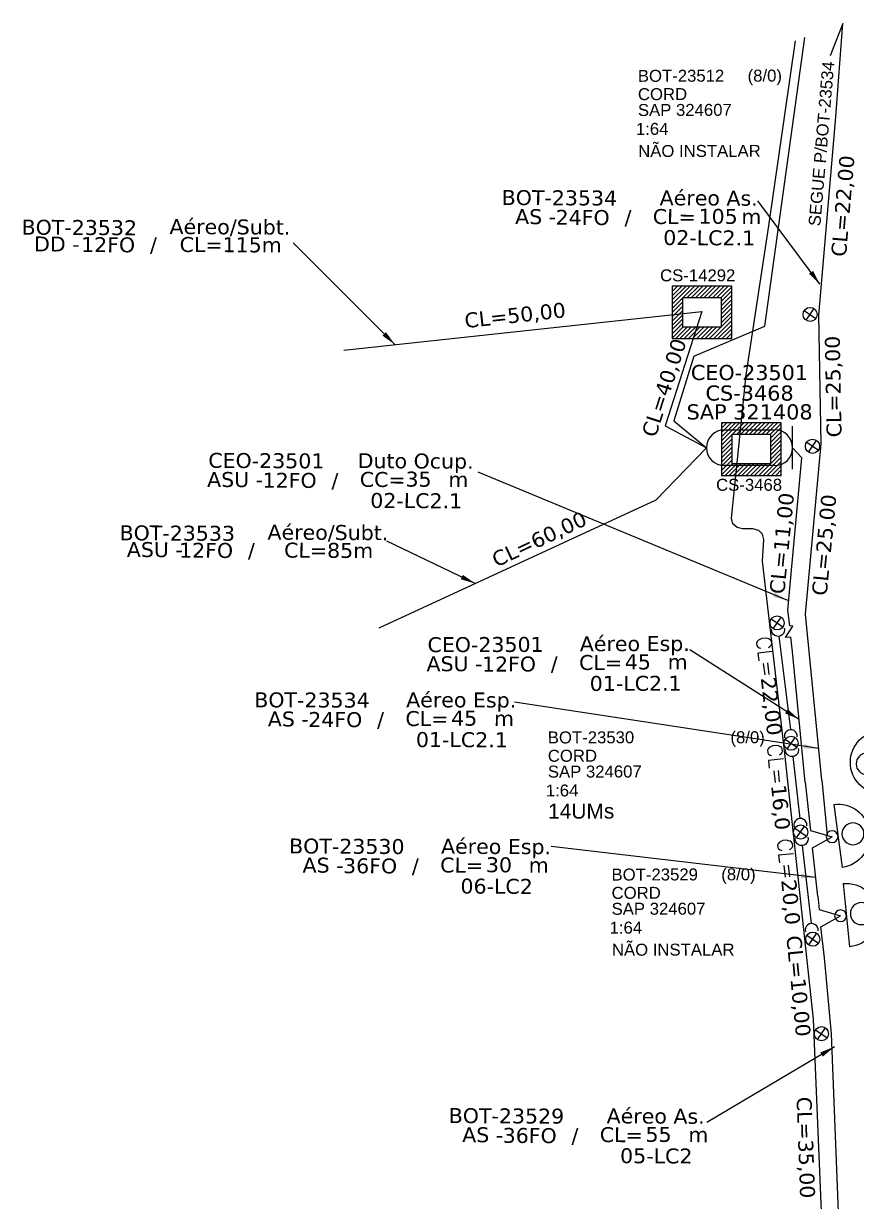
# Model space of a CAD drawing. Header units: metres. Extents: x -1286 to -445, y -500 to 94.
# Drawn here: x -739.1 to -627.7, y -292.9 to -135.3 of the extents above; entities that cross this region are included whole.
import ezdxf
from ezdxf.enums import TextEntityAlignment as Align

# ---------------------------------------------------------------- set-up
doc = ezdxf.new("R2010")
doc.units = ezdxf.units.M
for name, color, linetype in [('10.1-Caixas Subterrâneas', 5, 'Continuous'), ('20.4-CEOS', 1, 'Continuous'), ('20.5-CEO', 1, 'Continuous'), ('CAP a instalar', 1, 'Continuous'), ('celulas gpon', 7, 'Continuous'), ('label_cabos', 7, 'Continuous'), ('Legenda', 1, 'Continuous'), ('QUADRA', 7, 'Continuous'), ('Subida Lateral', 5, 'Continuous')]:
    doc.layers.add(name, color=color, linetype=linetype)
for name, color, linetype, lineweight in [("20.0-LEGENDA DOS CDO'S", 1, 'Continuous', 0), ('20.2-CDO_POSTE', 1, 'Continuous', 5), ('20.6-CORDOALHA_SUPORTE', 7, 'Continuous', 25)]:
    doc.layers.add(name, color=color, linetype=linetype, lineweight=lineweight)
doc.layers.add('EXTRA', color=50, linetype='Continuous', plot=False)
doc.styles.add('ARIAL', font='arial.ttf')
doc.styles.add('DIGICADE', font='arial.ttf')
doc.styles.add('ROMANS', font='romans.shx')
doc.styles.add('siredit', font='verdana.ttf')
doc.linetypes.add('FENCELINE1', pattern='A,0.25,-0.1,[133,ltypeshp.shx,S=0.1,R=0,X=-0.1,Y=0],-0.1,1', length=1.45)
doc.dimstyles.new('CC', dxfattribs={"dimtxt": 0.8, "dimasz": 2, "dimexe": 0.18, "dimexo": 0.0625, "dimgap": 0.09, "dimtad": 0, "dimdec": 0, "dimrnd": 1, "dimzin": 0, "dimdsep": 46, "dimtxsty": 'siredit', "dimblk": 'NONE', "dimcen": 0, "dimse1": 1, "dimse2": 1, "dimsd1": 1, "dimsd2": 1, "dimclrt": 7, "dimadec": 0, "dimazin": 0, "dimtfac": 1, "dimtdec": 0, "dimtofl": 0, "dimtmove": 0, "dimatfit": 3, "dimfxl": 0, "dimtolj": 1, "dimtzin": 0, "dimarcsym": 0})

# ---------------------------------------------------------------- blocks, each defined once
blk = doc.blocks.new('*X70')
at = {"color": 0, "linetype": 'Continuous'}
for p, q in [((-1.25, 0.34099), (-0.49099, 1.1)), ((-1.25, 0.517767), (-0.667767, 1.1)), ((-1.25, 0.694544), (-0.844544, 1.1)), ((-1.25, 0.87132), (-1.02132, 1.1)), ((-1.25, 1.048097), (-1.198097, 1.1)), ((-0.789214, 0.625), (-0.314214, 1.1)), ((-0.612437, 0.625), (-0.137437, 1.1)), ((-0.43566, 0.625), (0.03934, 1.1)), ((-0.258883, 0.625), (0.216117, 1.1)), ((-0.082107, 0.625), (0.392893, 1.1)), ((0.09467, 0.625), (0.56967, 1.1)), ((0.271447, 0.625), (0.746447, 1.1)), ((0.448223, 0.625), (0.923223, 1.1)), ((0.625, 0.625), (1.1, 1.1)), ((0.801777, 0.625), (1.25, 1.073223)), ((-1.25, 0.164214), (-0.8035, 0.610714)), ((0.8035, 0.449947), (1.25, 0.896447)), ((0.8035, 0.27317), (1.25, 0.71967)), ((0.8035, 0.096393), (1.25, 0.542893)), ((-1.25, -0.012563), (-0.8035, 0.433937)), ((-1.25, -0.18934), (-0.8035, 0.25716)), ((-1.25, -0.366117), (-0.8035, 0.080383)), ((0.8035, -0.080383), (1.25, 0.366117)), ((0.8035, -0.25716), (1.25, 0.18934)), ((0.8035, -0.433937), (1.25, 0.012563)), ((-1.25, -0.542893), (-0.8035, -0.096393)), ((-1.25, -0.71967), (-0.8035, -0.27317)), ((-1.25, -0.896447), (-0.8035, -0.449947)), ((0.49099, -1.1), (1.25, -0.34099)), ((0.8035, -0.610714), (1.25, -0.164214)), ((-1.25, -1.073223), (-0.801777, -0.625)), ((-1.1, -1.1), (-0.625, -0.625)), ((-0.923223, -1.1), (-0.448223, -0.625)), ((-0.746447, -1.1), (-0.271447, -0.625)), ((-0.56967, -1.1), (-0.09467, -0.625)), ((-0.392893, -1.1), (0.082107, -0.625)), ((-0.216117, -1.1), (0.258883, -0.625)), ((-0.03934, -1.1), (0.43566, -0.625)), ((0.137437, -1.1), (0.612437, -0.625)), ((0.314214, -1.1), (0.789214, -0.625)), ((0.667767, -1.1), (1.25, -0.517767)), ((0.844544, -1.1), (1.25, -0.694544)), ((1.02132, -1.1), (1.25, -0.87132)), ((1.198097, -1.1), (1.25, -1.048097))]:
    blk.add_line(p, q, dxfattribs=at)
blk = doc.blocks.new('MANHOLE_MQ')
at = {"color": 0, "linetype": 'Continuous'}
for p, q in [((0.00000623, 0.00000569), (-0.00000627, 0.00000569)), ((-0.00000627, 0.00000569), (-0.00000627, -0.00000531)), ((0.00000623, -0.00000531), (0.00000623, 0.00000569)), ((-0.00000404, 0.00000331), (0.00000399, 0.00000331)), ((-0.00000404, -0.00000294), (-0.00000404, 0.00000331)), ((0.00000399, 0.00000331), (0.00000399, -0.00000294)), ((0.00000399, -0.00000294), (-0.00000404, -0.00000294)), ((0.00000399, -0.00000294), (0.00000399, -0.00000294)), ((-0.00000627, -0.00000531), (0.00000623, -0.00000531))]:
    blk.add_line(p, q, dxfattribs=at)
at = {"color": 0, "linetype": 'Continuous', "xscale": 5e-06, "yscale": 5e-06, "zscale": 1e-05}
blk.add_blockref('*X70', (-0.00000002, 0.00000019), dxfattribs=at)
blk = doc.blocks.new('CDOE_CT_POST_DESENHO')
at = {"color": 0}
blk.add_line((2.136, 0.393), (-2.114, 0.393), dxfattribs=at)
for centre, radius in [((0.011, 1.403), 0.733), ((0.011, 0), 0.393)]:
    blk.add_circle(centre, radius, dxfattribs=at)
blk.add_arc((0.011, 0.393), 2.125, 0, 180, dxfattribs=at)
blk = doc.blocks.new('CDOE_CT_POSTE')
at = {"layer": "20.0-LEGENDA DOS CDO'S", "color": 0, "style": 'ARIAL'}
for tag, p in [('CDO_N', (0.12, 5.248)), ('CORDOALHA', (0.122, 4.023)), ('SAP', (0.124, 2.961)), ('1:XX', (0.139, 1.231)), ('UMS', (0.141, 0.217))]:
    blk.add_attdef(tag, p, '', height=0.68, rotation=0.11799, dxfattribs=at)
blk.add_attdef('FIBRAS_UTILIZADAS', text='', height=0.68, rotation=0.11799, dxfattribs=at).set_placement((7.829, 5.263), align=Align.CENTER)
blk = doc.blocks.new('Inst CDOE-8 CAIXA DIST OPT CDOE 48F_8D C_SPL OPTAP')
at = {"layer": "20.0-LEGENDA DOS CDO'S", "color": 0}
for tag, p, style, flags in [('ID_ATIVIDADE', (0.12, 6.472), 'ARIAL', 3), ('FATOR', (7.921, 6.472), 'ARIAL', 1), ('QTDE', (0.235, -0.97), 'DIGICADE', 3)]:
    blk.add_attdef(tag, p, '', height=0.8, rotation=0.11799, dxfattribs=dict(at, style=style, flags=flags))
at = {"layer": "20.0-LEGENDA DOS CDO'S", "color": 0, "style": 'ARIAL'}
for tag, p, height in [('FID', (0.12, 5.248), 0.8), ('CORDOALHA', (0.122, 4.023), 0.8), ('SAP', (0.124, 2.961), 0.8), ('1:XX', (-0.012, 1.7), 0.8), ('UMS', (0.141, 0.217), 1)]:
    blk.add_attdef(tag, p, '', height=height, rotation=0.11799, dxfattribs=at)
blk.add_attdef('FIBRAS_UTILIZADAS', text='', height=0.8, rotation=0.11799, dxfattribs=at).set_placement((13.479, 5.263), align=Align.CENTER)
blk = doc.blocks.new('Inst CORD BENZINAL 4.55MM 3F (sem recursos)')
at = {"layer": '20.6-CORDOALHA_SUPORTE', "color": 0, "lineweight": 0, "style": 'ROMANS'}
blk.add_attdef('LANCE', text='', height=1, dxfattribs=at).set_placement((-0.538, -2.215), align=Align.RIGHT)
at = {"layer": '20.6-CORDOALHA_SUPORTE', "color": 0, "style": 'siredit'}
blk.add_attdef('QTDE', (-0.538, -2.215), '', height=1, rotation=359.69001, dxfattribs=at)
at = {"layer": '20.6-CORDOALHA_SUPORTE', "color": 0, "lineweight": 0, "style": 'ROMANS'}
for tag, p, flags in [('FATOR', (-5.196, -4.442), 3), ('ID_ATIVIDADE', (-5.201, -6.669), 3), ('FID', (-5.201, -8.896), 1)]:
    blk.add_attdef(tag, p, '', height=1, dxfattribs=dict(at, flags=flags))
blk = doc.blocks.new('Inst CB AS CFOA-SM-AS-80-TS-36')
at = {"layer": 'label_cabos', "color": 0, "style": 'siredit'}
for tag, flags, p in [('ID_ATIVIDADE', 3, (1.314, 2.672)), ('FATOR', 1, (11.56, 2.551))]:
    blk.add_attdef(tag, text='', height=1, rotation=359.69001, dxfattribs=dict(at, flags=flags)).set_placement(p, align=Align.MIDDLE_CENTER)
for tag, p in [('DESTINO_CABO', (3.131, 1.262)), ('TIPO_CABO', (13.108, 1.245)), ('TIPO_CABO', (1.762, -0.005)), ('CABO', (4.686, -0.052)), ('/', (7.714, -0.052)), ('LANCE', (10.809, 0.002)), ('UND', (15.964, 0.002)), ('FID', (13.148, -1.414))]:
    blk.add_attdef(tag, text='', height=1, rotation=359.69001, dxfattribs=at).set_placement(p, align=Align.MIDDLE_CENTER)
blk.add_attdef('QTDE', (12.429, -0.475), '', height=1, rotation=359.69001, dxfattribs=at)
blk = doc.blocks.new('_None')
blk = doc.blocks.new('Inst CB ESP CFOA-SM-AS-80-TS-36')
at = {"layer": 'label_cabos', "color": 0, "style": 'siredit'}
for tag, flags, p in [('ID_ATIVIDADE', 3, (1.314, 2.672)), ('FATOR', 1, (11.56, 2.551))]:
    blk.add_attdef(tag, text='', height=1, rotation=359.69001, dxfattribs=dict(at, flags=flags)).set_placement(p, align=Align.MIDDLE_CENTER)
for tag, p in [('DESTINO_CABO', (3.131, 1.262)), ('TIPO_CABO', (13.108, 1.245)), ('TIPO_CABO', (1.762, -0.005)), ('CABO', (4.686, -0.052)), ('/', (7.714, -0.052)), ('LANCE', (10.809, 0.002)), ('UND', (15.964, 0.002)), ('FID', (13.148, -1.414))]:
    blk.add_attdef(tag, text='', height=1, rotation=359.69001, dxfattribs=at).set_placement(p, align=Align.MIDDLE_CENTER)
blk.add_attdef('QTDE', (12.429, -0.475), '', height=1, rotation=359.69001, dxfattribs=at)
blk = doc.blocks.new('Inst CB ESP CFOA-SM-ASU-120-S-12')
at = {"layer": 'label_cabos', "color": 0, "style": 'siredit'}
for tag, flags, p in [('ID_ATIVIDADE', 3, (1.314, 2.672)), ('FATOR', 1, (11.56, 2.551))]:
    blk.add_attdef(tag, text='', height=1, rotation=359.69001, dxfattribs=dict(at, flags=flags)).set_placement(p, align=Align.MIDDLE_CENTER)
for tag, p in [('DESTINO_CABO', (3.131, 1.262)), ('TIPO_CABO', (13.108, 1.245)), ('TIPO_CABO', (1.262, -0.005)), ('CABO', (4.686, -0.052)), ('/', (7.714, -0.052)), ('LANCE', (10.809, 0.002)), ('UND', (15.964, 0.002)), ('FID', (13.148, -1.414))]:
    blk.add_attdef(tag, text='', height=1, rotation=359.69001, dxfattribs=at).set_placement(p, align=Align.MIDDLE_CENTER)
blk.add_attdef('QTDE', (12.429, -0.475), '', height=1, rotation=359.69001, dxfattribs=at)
blk = doc.blocks.new('Inst CB DT OCUP CFOA-SM-ASU-120-S-12')
at = {"layer": 'label_cabos', "color": 0, "style": 'siredit'}
for tag, flags, p in [('ID_ATIVIDADE', 3, (1.314, 2.672)), ('FATOR', 1, (11.56, 2.551))]:
    blk.add_attdef(tag, text='', height=1, rotation=359.69001, dxfattribs=dict(at, flags=flags)).set_placement(p, align=Align.MIDDLE_CENTER)
for tag, p in [('DESTINO_CABO', (3.131, 1.262)), ('TIPO_CABO', (13.108, 1.245)), ('TIPO_CABO', (1.262, -0.005)), ('CABO', (4.686, -0.052)), ('/', (7.714, -0.052)), ('LANCE', (10.909, 0.002)), ('UND', (15.964, 0.002)), ('FID', (13.148, -1.414))]:
    blk.add_attdef(tag, text='', height=1, rotation=359.69001, dxfattribs=at).set_placement(p, align=Align.MIDDLE_CENTER)
blk.add_attdef('QTDE', (12.429, -0.475), '', height=1, rotation=359.69001, dxfattribs=at)
blk = doc.blocks.new('LEGENDA DOS CABOS')
at = {"layer": 'EXTRA', "color": 0, "style": 'siredit'}
for tag, p in [('ID', (4.601, 0.974)), ('XX', (9.03, 0.974))]:
    blk.add_attdef(tag, text='', height=0.48, rotation=359.69001, dxfattribs=at).set_placement(p, align=Align.MIDDLE_CENTER)
at = {"layer": 'Legenda', "color": 0, "style": 'siredit'}
for tag, p in [('TIPO_CABO', (1.314, -0.005)), ('CABO', (4.686, -0.052)), ('/', (6.809, -0.052)), ('METROS', (10.034, -0.052))]:
    blk.add_attdef(tag, text='', height=0.8, rotation=359.69001, dxfattribs=at).set_placement(p, align=Align.MIDDLE_CENTER)
blk = doc.blocks.new('Inst CB ESP CFOA-SM-AS-80-TS-24')
at = {"layer": 'label_cabos', "color": 0, "style": 'siredit'}
for tag, flags, p in [('ID_ATIVIDADE', 3, (1.314, 2.672)), ('FATOR', 1, (11.56, 2.551))]:
    blk.add_attdef(tag, text='', height=1, rotation=359.69001, dxfattribs=dict(at, flags=flags)).set_placement(p, align=Align.MIDDLE_CENTER)
for tag, p in [('DESTINO_CABO', (3.131, 1.262)), ('TIPO_CABO', (13.108, 1.245)), ('TIPO_CABO', (1.762, -0.005)), ('CABO', (4.686, -0.052)), ('/', (7.714, -0.052)), ('LANCE', (10.809, 0.002)), ('UND', (15.964, 0.002)), ('FID', (13.148, -1.414))]:
    blk.add_attdef(tag, text='', height=1, rotation=359.69001, dxfattribs=at).set_placement(p, align=Align.MIDDLE_CENTER)
blk.add_attdef('QTDE', (12.429, -0.475), '', height=1, rotation=359.69001, dxfattribs=at)
blk = doc.blocks.new('Inst CB AS CFOA-SM-AS-80-TS-24')
at = {"layer": 'label_cabos', "color": 0, "style": 'siredit'}
for tag, flags, p in [('ID_ATIVIDADE', 3, (1.314, 2.672)), ('FATOR', 1, (11.56, 2.551))]:
    blk.add_attdef(tag, text='', height=1, rotation=359.69001, dxfattribs=dict(at, flags=flags)).set_placement(p, align=Align.MIDDLE_CENTER)
for tag, p in [('DESTINO_CABO', (3.131, 1.262)), ('TIPO_CABO', (13.108, 1.245)), ('TIPO_CABO', (1.762, -0.005)), ('CABO', (4.686, -0.052)), ('/', (7.714, -0.052)), ('LANCE', (10.809, 0.002)), ('UND', (15.964, 0.002)), ('FID', (13.148, -1.414))]:
    blk.add_attdef(tag, text='', height=1, rotation=359.69001, dxfattribs=at).set_placement(p, align=Align.MIDDLE_CENTER)
blk.add_attdef('QTDE', (12.429, -0.475), '', height=1, rotation=359.69001, dxfattribs=at)

msp = doc.modelspace()

# ---------------------------------------------------------------- linework, layer by layer
at = {"color": 10}
for points in [[(-634.7, -173.66), (-633.14, -174.73)], [(-634.46, -174.97), (-633.38, -173.41)], [(-634.37, -191.29), (-632.82, -192.36)], [(-634.13, -192.61), (-633.06, -191.05)], [(-639.11, -214.92), (-637.55, -215.99)], [(-638.86, -216.23), (-637.79, -214.68)], [(-637.25, -231.01), (-635.69, -232.09)], [(-637, -232.33), (-635.93, -230.77)], [(-635.72, -244.21), (-634.65, -242.66)], [(-635.96, -242.9), (-634.41, -243.97)], [(-634.34, -257.24), (-632.78, -258.31)], [(-634.09, -258.55), (-633.02, -256.99)], [(-633.18, -269.88), (-631.62, -270.95)], [(-632.94, -271.2), (-631.87, -269.64)]]:
    msp.add_lwpolyline(points, dxfattribs=at)
for centre in [(-633.92, -174.19), (-633.6, -191.83), (-638.33, -215.46), (-636.47, -231.55), (-635.19, -243.44), (-633.56, -257.77), (-632.4, -270.42)]:
    msp.add_circle(centre, 0.945, dxfattribs=at)
at = {"layer": '20.5-CEO', "color": 7}
for p, q in [((-645.37, -189.63), (-638.65, -189.63)), ((-638.65, -194.42), (-645.37, -194.42))]:
    msp.add_line(p, q, dxfattribs=at)
msp.add_lwpolyline([(-636.26, -194.91), (-636.26, -189.14)], dxfattribs=at)
for centre, start, end in [((-645.37, -192.03), 90, 270), ((-638.65, -192.03), 270, 90)]:
    msp.add_arc(centre, 2.39, start, end, dxfattribs=at)
at = {"layer": '20.6-CORDOALHA_SUPORTE'}
for points in [[(-637.37, -216.14, -1.231752), (-639.06, -216.29)], [(-635.64, -230.72, 1.231752), (-637.33, -230.85)], [(-635.51, -232.24, -1.231752), (-637.2, -232.38)], [(-634.36, -242.6, 1.231752), (-636.04, -242.73)], [(-634.23, -244.12, -1.231752), (-635.92, -244.27)], [(-632.85, -256.65, 1.231752), (-634.53, -256.78)]]:
    msp.add_lwpolyline(points, format="xyb", dxfattribs=at)
for points in [[(-638.1, -217.25), (-636.56, -229.74)], [(-636.24, -233.35), (-635.28, -241.63)], [(-634.96, -245.23), (-633.8, -255.68)]]:
    msp.add_lwpolyline(points, dxfattribs=at)
at = {"layer": 'CAP a instalar', "color": 7, "linetype": 'FENCELINE1', "ltscale": 6}
for points in [[(-632.36, -236.52), (-634.55, -214.28), (-632.42, -191.52), (-632.76, -174.27), (-630.49, -147.74), (-629.55, -135.27), (-631.26, -139.59)], [(-634.57, -236.78), (-636.27, -219.27)], [(-634.57, -236.78), (-633.85, -243.25), (-630.97, -244.08)], [(-632.36, -236.52), (-631.63, -243.88), (-630.97, -244.08)], [(-632.88, -252), (-633.6, -245.54), (-630.97, -244.08)], [(-632.88, -252), (-632.73, -253.82), (-629.85, -254.66)], [(-632.01, -260.28), (-632.47, -256.11), (-629.85, -254.66)], [(-629.84, -301.09), (-631.05, -270.42), (-632.01, -260.28)]]:
    msp.add_lwpolyline(points, dxfattribs=at)
at = {"layer": 'CAP a instalar', "color": 7, "ltscale": 6}
for points in [[(-649.46, -179.75), (-639.98, -175.75), (-634.64, -137.14)], [(-696.25, -178.96), (-648.39, -173.79), (-653.3, -189.08), (-647.76, -192.03)], [(-649.46, -179.75), (-652.15, -188.43), (-647.76, -192.03)], [(-647.76, -192.05), (-654.53, -199.02), (-691.59, -216.17)], [(-636.91, -213.74), (-635.03, -193.38), (-636.26, -192.03)]]:
    msp.add_lwpolyline(points, dxfattribs=at)
at = {"layer": 'QUADRA', "color": 4}
msp.add_lwpolyline([(-632.05, -302.78), (-633.45, -268.49), (-637.28, -232.93), (-640.28, -207.18), (-640.12, -204.28), (-640.28, -203.59), (-640.78, -203.08), (-641.59, -202.86), (-642.95, -202.87), (-643.68, -202.71), (-644.23, -202.21), (-644.43, -201.44), (-642.48, -182.26), (-639.42, -162.35), (-635.89, -137.6)], dxfattribs=at)
at = {"layer": 'Subida Lateral', "color": 5}
for p, q in [((-636.65, -215.85), (-636.91, -213.74)), ((-637.22, -217.41), (-636.23, -215.89)), ((-636.23, -215.89), (-636.65, -215.85)), ((-636.49, -217.38), (-637.22, -217.41)), ((-636.27, -219.27), (-636.49, -217.38))]:
    msp.add_line(p, q, dxfattribs=at)

# ---------------------------------------------------------------- block references
at = {"layer": '10.1-Caixas Subterrâneas', "color": 30, "xscale": 639575.1086223164, "yscale": 639575.1086223164, "zscale": 639575.1086223164}
for p, rotation in [((-648.39, -173.79), 180.0000000000627), ((-641.79, -192.08), 180.0000000000628)]:
    msp.add_blockref('MANHOLE_MQ', p, dxfattribs=dict(at, rotation=rotation))
at = {"layer": "20.0-LEGENDA DOS CDO'S", "color": 252}
ref = msp.add_blockref('CDOE_CT_POSTE', (-657.19, -153.57), dxfattribs=dict(at, xscale=2, yscale=2, zscale=2))
ref.add_attrib('CDO_N', 'BOT-23512', (-656.95, -143.07), dxfattribs={"color": 0, "height": 1.6, "rotation": 0.118, "style": 'ARIAL'})
ref.add_attrib('CORDOALHA', 'CORD', (-656.94, -145.52), dxfattribs={"color": 0, "height": 1.6, "rotation": 0.118, "style": 'ARIAL'})
ref.add_attrib('SAP', 'SAP 324607', (-656.94, -147.64), dxfattribs={"color": 0, "height": 1.6, "rotation": 0.118, "style": 'ARIAL'})
ref.add_attrib('1:XX', '1:64', (-657.21, -150.17), dxfattribs={"color": 0, "height": 1.6, "rotation": 0.118, "style": 'ARIAL'})
ref.add_attrib('UMS', 'NÃO INSTALAR', (-656.91, -153.13), dxfattribs={"color": 0, "height": 1.6, "rotation": 0.118, "style": 'ARIAL'})
ref.add_attrib('FIBRAS_UTILIZADAS', '     (8/0)', dxfattribs={"color": 0, "height": 1.6, "rotation": 0.118, "style": 'ARIAL'}).set_placement((-641.53, -143.04), align=Align.CENTER)
at = {"layer": "20.0-LEGENDA DOS CDO'S", "color": 7, "lineweight": 0, "xscale": 2, "yscale": 2, "zscale": 2}
msp.add_blockref('Inst CDOE-8 CAIXA DIST OPT CDOE 48F_8D C_SPL OPTAP', (-669.23, -242.08), dxfattribs=at).add_auto_attribs({'FID': 'BOT-23530', 'CORDOALHA': 'CORD', 'SAP': 'SAP 324607', '1:XX': '1:64', 'UMS': '14UMs', 'FIBRAS_UTILIZADAS': '(8/0)'})
at = {"layer": "20.0-LEGENDA DOS CDO'S", "color": 252}
ref = msp.add_blockref('CDOE_CT_POSTE', (-660.71, -260.43), dxfattribs=dict(at, xscale=2, yscale=2, zscale=2))
ref.add_attrib('CDO_N', 'BOT-23529', (-660.47, -249.93), dxfattribs={"color": 0, "height": 1.6, "rotation": 0.118, "style": 'ARIAL'})
ref.add_attrib('CORDOALHA', 'CORD', (-660.46, -252.38), dxfattribs={"color": 0, "height": 1.6, "rotation": 0.118, "style": 'ARIAL'})
ref.add_attrib('SAP', 'SAP 324607', (-660.46, -254.51), dxfattribs={"color": 0, "height": 1.6, "rotation": 0.118, "style": 'ARIAL'})
ref.add_attrib('1:XX', '1:64', (-660.73, -257.03), dxfattribs={"color": 0, "height": 1.6, "rotation": 0.118, "style": 'ARIAL'})
ref.add_attrib('UMS', 'NÃO INSTALAR', (-660.42, -259.99), dxfattribs={"color": 0, "height": 1.6, "rotation": 0.118, "style": 'ARIAL'})
ref.add_attrib('FIBRAS_UTILIZADAS', '     (8/0)', dxfattribs={"color": 0, "height": 1.6, "rotation": 0.118, "style": 'ARIAL'}).set_placement((-645.05, -249.9), align=Align.CENTER)
at = {"layer": '20.2-CDO_POSTE', "color": 7, "zscale": 2}
for p, xscale, yscale, rotation in [((-623.51, -234.01), -1.999999999999985, 1.999999999999999, 95.78956637862835), ((-630.97, -244.08), -2, 2, 277.7019938570469)]:
    msp.add_blockref('CDOE_CT_POST_DESENHO', p, dxfattribs=dict(at, xscale=xscale, yscale=yscale, rotation=rotation))
at = {"layer": '20.2-CDO_POSTE', "color": 8, "xscale": -1.999999999999982, "yscale": 2, "zscale": 2, "rotation": 275.8703583839682}
msp.add_blockref('CDOE_CT_POST_DESENHO', (-629.85, -254.66), dxfattribs=at)
at = {"layer": '20.6-CORDOALHA_SUPORTE', "color": 0, "lineweight": 0}
ref = msp.add_blockref('Inst CORD BENZINAL 4.55MM 3F (sem recursos)', (1320.92, 57.51), dxfattribs=dict(at, xscale=2, yscale=2, zscale=2, rotation=276.8506934184398))
ref.add_attrib('QTDE', '22,00', (-640.52, -222.83), dxfattribs={"color": 0, "height": 2, "rotation": 276.5407, "style": 'siredit'})
ref.add_attrib('LANCE', 'CL=', dxfattribs={"color": 0, "lineweight": 0, "height": 2, "rotation": 276.8507, "style": 'ROMANS'}).set_placement((-640.52, -222.83), align=Align.RIGHT)
ref = msp.add_blockref('Inst CORD BENZINAL 4.55MM 3F (sem recursos)', (1326.51, 9.36), dxfattribs=dict(at, xscale=1.999999999999985, yscale=1.999999999999985, zscale=1.999999999999985, rotation=275.8848410858103))
ref.add_attrib('QTDE', '16,0', (-639.14, -237.19), dxfattribs={"color": 0, "height": 2, "rotation": 275.5748, "style": 'siredit'})
ref.add_attrib('LANCE', 'CL=', dxfattribs={"color": 0, "lineweight": 0, "height": 2, "rotation": 275.8848, "style": 'ROMANS'}).set_placement((-639.14, -237.19), align=Align.RIGHT)
ref = msp.add_blockref('Inst CORD BENZINAL 4.55MM 3F (sem recursos)', (1328.04, -2.21), dxfattribs=dict(at, xscale=1.999999999999985, yscale=1.999999999999985, zscale=1.999999999999985, rotation=275.8848410858103))
ref.add_attrib('QTDE', '20,0', (-637.79, -249.87), dxfattribs={"color": 0, "height": 2, "rotation": 275.5748, "style": 'siredit'})
ref.add_attrib('LANCE', 'CL=', dxfattribs={"color": 0, "lineweight": 0, "height": 2, "rotation": 275.8848, "style": 'ROMANS'}).set_placement((-637.79, -249.87), align=Align.RIGHT)
at = {"layer": 'label_cabos'}
ref = msp.add_blockref('Inst CB AS CFOA-SM-AS-80-TS-24', (-673.7, -161.1), dxfattribs=dict(at, xscale=2, yscale=2, zscale=2))
ref.add_attrib('DESTINO_CABO', 'BOT-23534', dxfattribs={"color": 0, "height": 2, "rotation": 359.69, "style": 'siredit'}).set_placement((-667.44, -158.58), align=Align.MIDDLE_CENTER)
ref.add_attrib('TIPO_CABO', 'Aéreo As.', dxfattribs={"color": 0, "height": 2, "rotation": 359.69, "style": 'siredit'}).set_placement((-647.48, -158.61), align=Align.MIDDLE_CENTER)
ref.add_attrib('CABO', '24FO', dxfattribs={"color": 0, "height": 2, "rotation": 359.69, "style": 'siredit'}).set_placement((-664.33, -161.21), align=Align.MIDDLE_CENTER)
ref.add_attrib('/', '/', dxfattribs={"color": 0, "height": 2, "rotation": 359.69, "style": 'siredit'}).set_placement((-658.27, -161.21), align=Align.MIDDLE_CENTER)
ref.add_attrib('TIPO_CABO', 'AS - ', dxfattribs={"color": 0, "height": 2, "rotation": 359.69, "style": 'siredit'}).set_placement((-670.18, -161.11), align=Align.MIDDLE_CENTER)
ref.add_attrib('FID', '02-LC2.1', dxfattribs={"color": 0, "height": 2, "rotation": 359.69, "style": 'siredit'}).set_placement((-647.41, -163.93), align=Align.MIDDLE_CENTER)
ref.add_attrib('LANCE', 'CL=', dxfattribs={"color": 0, "height": 2, "rotation": 359.69, "style": 'siredit'}).set_placement((-652.08, -161.1), align=Align.MIDDLE_CENTER)
ref.add_attrib('QTDE', '105', (-648.84, -162.05), dxfattribs={"color": 0, "height": 2, "rotation": 359.69, "style": 'siredit'})
ref.add_attrib('UND', 'm', dxfattribs={"color": 0, "height": 2, "rotation": 359.69, "style": 'siredit'}).set_placement((-641.77, -161.1), align=Align.MIDDLE_CENTER)
at = {"layer": 'label_cabos', "color": 0, "lineweight": 0}
ref = msp.add_blockref('LEGENDA DOS CABOS', (-740.11, -165.81), dxfattribs=dict(at, xscale=2, yscale=2, zscale=2))
ref.add_attrib('ID', 'BOT-23532', dxfattribs={"color": 0, "height": 2, "rotation": 359.69, "style": 'siredit'}).set_placement((-731.63, -162.55), align=Align.MIDDLE_CENTER)
ref.add_attrib('CABO', '12FO', dxfattribs={"color": 0, "height": 2, "rotation": 359.69, "style": 'siredit'}).set_placement((-727.78, -164.86), align=Align.MIDDLE_CENTER)
ref.add_attrib('METROS', 'CL=115m', dxfattribs={"color": 0, "height": 2, "rotation": 359.69, "style": 'siredit'}).set_placement((-711.39, -164.86), align=Align.MIDDLE_CENTER)
ref.add_attrib('XX', 'Aéreo/Subt.', dxfattribs={"color": 0, "height": 2, "rotation": 359.69, "style": 'siredit'}).set_placement((-711.49, -162.47), align=Align.MIDDLE_CENTER)
ref.add_attrib('/', '/', dxfattribs={"color": 0, "height": 2, "rotation": 359.69, "style": 'siredit'}).set_placement((-721.72, -164.86), align=Align.MIDDLE_CENTER)
ref.add_attrib('TIPO_CABO', 'DD -', dxfattribs={"color": 0, "height": 2, "rotation": 359.69, "style": 'siredit'}).set_placement((-734.63, -164.77), align=Align.MIDDLE_CENTER)
ref = msp.add_blockref('Inst CB DT OCUP CFOA-SM-ASU-120-S-12', (-712.88, -196.28), dxfattribs=dict(at, xscale=2, yscale=2, zscale=2))
ref.add_attrib('DESTINO_CABO', 'CEO-23501', dxfattribs={"color": 0, "height": 2, "rotation": 359.69, "style": 'siredit'}).set_placement((-706.62, -193.75), align=Align.MIDDLE_CENTER)
ref.add_attrib('CABO', '12FO', dxfattribs={"color": 0, "height": 2, "rotation": 359.69, "style": 'siredit'}).set_placement((-703.51, -196.38), align=Align.MIDDLE_CENTER)
ref.add_attrib('TIPO_CABO', 'Duto Ocup.', dxfattribs={"color": 0, "height": 2, "rotation": 359.69, "style": 'siredit'}).set_placement((-686.66, -193.79), align=Align.MIDDLE_CENTER)
ref.add_attrib('/', '/', dxfattribs={"color": 0, "height": 2, "rotation": 359.69, "style": 'siredit'}).set_placement((-697.45, -196.38), align=Align.MIDDLE_CENTER)
ref.add_attrib('TIPO_CABO', 'ASU - ', dxfattribs={"color": 0, "height": 2, "rotation": 359.69, "style": 'siredit'}).set_placement((-710.36, -196.28), align=Align.MIDDLE_CENTER)
ref.add_attrib('FID', '02-LC2.1', dxfattribs={"color": 0, "height": 2, "rotation": 359.69, "style": 'siredit'}).set_placement((-686.58, -199.1), align=Align.MIDDLE_CENTER)
ref.add_attrib('LANCE', 'CC=', dxfattribs={"color": 0, "height": 2, "rotation": 359.69, "style": 'siredit'}).set_placement((-691.06, -196.27), align=Align.MIDDLE_CENTER)
ref.add_attrib('QTDE', '35', (-688.02, -197.22), dxfattribs={"color": 0, "height": 2, "rotation": 359.69, "style": 'siredit'})
ref.add_attrib('UND', 'm', dxfattribs={"color": 0, "height": 2, "rotation": 359.69, "style": 'siredit'}).set_placement((-680.95, -196.27), align=Align.MIDDLE_CENTER)
ref = msp.add_blockref('LEGENDA DOS CABOS', (-727.01, -206.7), dxfattribs=dict(at, xscale=2, yscale=2, zscale=2))
ref.add_attrib('ID', 'BOT-23533', dxfattribs={"color": 0, "height": 2, "rotation": 359.69, "style": 'siredit'}).set_placement((-718.53, -203.44), align=Align.MIDDLE_CENTER)
ref.add_attrib('CABO', '12FO', dxfattribs={"color": 0, "height": 2, "rotation": 359.69, "style": 'siredit'}).set_placement((-714.68, -205.75), align=Align.MIDDLE_CENTER)
ref.add_attrib('METROS', 'CL=85m', dxfattribs={"color": 0, "height": 2, "rotation": 359.69, "style": 'siredit'}).set_placement((-698.29, -205.75), align=Align.MIDDLE_CENTER)
ref.add_attrib('XX', 'Aéreo/Subt.', dxfattribs={"color": 0, "height": 2, "rotation": 359.69, "style": 'siredit'}).set_placement((-698.39, -203.35), align=Align.MIDDLE_CENTER)
ref.add_attrib('/', '/', dxfattribs={"color": 0, "height": 2, "rotation": 359.69, "style": 'siredit'}).set_placement((-708.62, -205.75), align=Align.MIDDLE_CENTER)
ref.add_attrib('TIPO_CABO', 'ASU -', dxfattribs={"color": 0, "height": 2, "rotation": 359.69, "style": 'siredit'}).set_placement((-721.53, -205.65), align=Align.MIDDLE_CENTER)
at = {"layer": 'label_cabos'}
ref = msp.add_blockref('Inst CB ESP CFOA-SM-ASU-120-S-12', (-683.55, -220.93), dxfattribs=dict(at, xscale=1.999999999999986, yscale=1.999999999999986, zscale=1.999999999999986, rotation=0.4634636605451027))
ref.add_attrib('DESTINO_CABO', 'CEO-23501', dxfattribs={"color": 0, "height": 2, "rotation": 0.1535, "style": 'siredit'}).set_placement((-677.31, -218.35), align=Align.MIDDLE_CENTER)
ref.add_attrib('TIPO_CABO', 'Aéreo Esp.', dxfattribs={"color": 0, "height": 2, "rotation": 0.1535, "style": 'siredit'}).set_placement((-657.36, -218.23), align=Align.MIDDLE_CENTER)
ref.add_attrib('CABO', '12FO', dxfattribs={"color": 0, "height": 2, "rotation": 0.1535, "style": 'siredit'}).set_placement((-674.18, -220.96), align=Align.MIDDLE_CENTER)
ref.add_attrib('/', '/', dxfattribs={"color": 0, "height": 2, "rotation": 0.1535, "style": 'siredit'}).set_placement((-668.13, -220.91), align=Align.MIDDLE_CENTER)
ref.add_attrib('TIPO_CABO', 'ASU - ', dxfattribs={"color": 0, "height": 2, "rotation": 0.1535, "style": 'siredit'}).set_placement((-681.03, -220.92), align=Align.MIDDLE_CENTER)
ref.add_attrib('FID', '01-LC2.1', dxfattribs={"color": 0, "height": 2, "rotation": 0.1535, "style": 'siredit'}).set_placement((-657.24, -223.54), align=Align.MIDDLE_CENTER)
ref.add_attrib('LANCE', 'CL=', dxfattribs={"color": 0, "height": 2, "rotation": 0.1535, "style": 'siredit'}).set_placement((-661.94, -220.75), align=Align.MIDDLE_CENTER)
ref.add_attrib('QTDE', '45', (-658.69, -221.68), dxfattribs={"color": 0, "height": 2, "rotation": 0.1535, "style": 'siredit'})
ref.add_attrib('UND', 'm', dxfattribs={"color": 0, "height": 2, "rotation": 0.1535, "style": 'siredit'}).set_placement((-651.63, -220.67), align=Align.MIDDLE_CENTER)
ref = msp.add_blockref('Inst CB ESP CFOA-SM-AS-80-TS-24', (-706.78, -228.31), dxfattribs=dict(at, xscale=2, yscale=2, zscale=2, rotation=0.131564278574054))
ref.add_attrib('DESTINO_CABO', 'BOT-23534', dxfattribs={"color": 0, "height": 2, "rotation": 359.8216, "style": 'siredit'}).set_placement((-700.52, -225.77), align=Align.MIDDLE_CENTER)
ref.add_attrib('TIPO_CABO', 'Aéreo Esp.', dxfattribs={"color": 0, "height": 2, "rotation": 359.8216, "style": 'siredit'}).set_placement((-680.57, -225.76), align=Align.MIDDLE_CENTER)
ref.add_attrib('CABO', '24FO', dxfattribs={"color": 0, "height": 2, "rotation": 359.8216, "style": 'siredit'}).set_placement((-697.41, -228.39), align=Align.MIDDLE_CENTER)
ref.add_attrib('/', '/', dxfattribs={"color": 0, "height": 2, "rotation": 359.8216, "style": 'siredit'}).set_placement((-691.35, -228.38), align=Align.MIDDLE_CENTER)
ref.add_attrib('TIPO_CABO', 'AS - ', dxfattribs={"color": 0, "height": 2, "rotation": 359.8216, "style": 'siredit'}).set_placement((-703.25, -228.31), align=Align.MIDDLE_CENTER)
ref.add_attrib('FID', '01-LC2.1', dxfattribs={"color": 0, "height": 2, "rotation": 359.8216, "style": 'siredit'}).set_placement((-680.48, -231.08), align=Align.MIDDLE_CENTER)
ref.add_attrib('LANCE', 'CL=', dxfattribs={"color": 0, "height": 2, "rotation": 359.8216, "style": 'siredit'}).set_placement((-685.16, -228.26), align=Align.MIDDLE_CENTER)
ref.add_attrib('QTDE', '45', (-681.92, -229.2), dxfattribs={"color": 0, "height": 2, "rotation": 359.8216, "style": 'siredit'})
ref.add_attrib('UND', 'm', dxfattribs={"color": 0, "height": 2, "rotation": 359.8216, "style": 'siredit'}).set_placement((-674.85, -228.24), align=Align.MIDDLE_CENTER)
at = {"layer": 'label_cabos', "color": 0, "lineweight": 0}
ref = msp.add_blockref('Inst CB ESP CFOA-SM-AS-80-TS-36', (-702.12, -247.86), dxfattribs=dict(at, xscale=2, yscale=2, zscale=2))
ref.add_attrib('DESTINO_CABO', 'BOT-23530', dxfattribs={"color": 0, "height": 2, "rotation": 359.69, "style": 'siredit'}).set_placement((-695.86, -245.34), align=Align.MIDDLE_CENTER)
ref.add_attrib('TIPO_CABO', 'Aéreo Esp.', dxfattribs={"color": 0, "height": 2, "rotation": 359.69, "style": 'siredit'}).set_placement((-675.91, -245.37), align=Align.MIDDLE_CENTER)
ref.add_attrib('CABO', '36FO', dxfattribs={"color": 0, "height": 2, "rotation": 359.69, "style": 'siredit'}).set_placement((-692.75, -247.96), align=Align.MIDDLE_CENTER)
ref.add_attrib('/', '/', dxfattribs={"color": 0, "height": 2, "rotation": 359.69, "style": 'siredit'}).set_placement((-686.7, -247.96), align=Align.MIDDLE_CENTER)
ref.add_attrib('TIPO_CABO', 'AS - ', dxfattribs={"color": 0, "height": 2, "rotation": 359.69, "style": 'siredit'}).set_placement((-698.6, -247.87), align=Align.MIDDLE_CENTER)
ref.add_attrib('FID', '06-LC2', dxfattribs={"color": 0, "height": 2, "rotation": 359.69, "style": 'siredit'}).set_placement((-675.83, -250.69), align=Align.MIDDLE_CENTER)
ref.add_attrib('LANCE', 'CL=', dxfattribs={"color": 0, "height": 2, "rotation": 359.69, "style": 'siredit'}).set_placement((-680.51, -247.86), align=Align.MIDDLE_CENTER)
ref.add_attrib('QTDE', '30', (-677.27, -248.81), dxfattribs={"color": 0, "height": 2, "rotation": 359.69, "style": 'siredit'})
ref.add_attrib('UND', 'm', dxfattribs={"color": 0, "height": 2, "rotation": 359.69, "style": 'siredit'}).set_placement((-670.2, -247.86), align=Align.MIDDLE_CENTER)
ref = msp.add_blockref('Inst CB AS CFOA-SM-AS-80-TS-36', (-680.79, -283.93), dxfattribs=dict(at, xscale=2, yscale=2, zscale=2))
ref.add_attrib('DESTINO_CABO', 'BOT-23529', dxfattribs={"color": 0, "height": 2, "rotation": 359.69, "style": 'siredit'}).set_placement((-674.52, -281.41), align=Align.MIDDLE_CENTER)
ref.add_attrib('TIPO_CABO', 'Aéreo As.', dxfattribs={"color": 0, "height": 2, "rotation": 359.69, "style": 'siredit'}).set_placement((-654.57, -281.44), align=Align.MIDDLE_CENTER)
ref.add_attrib('CABO', '36FO', dxfattribs={"color": 0, "height": 2, "rotation": 359.69, "style": 'siredit'}).set_placement((-671.41, -284.04), align=Align.MIDDLE_CENTER)
ref.add_attrib('/', '/', dxfattribs={"color": 0, "height": 2, "rotation": 359.69, "style": 'siredit'}).set_placement((-665.36, -284.04), align=Align.MIDDLE_CENTER)
ref.add_attrib('TIPO_CABO', 'AS - ', dxfattribs={"color": 0, "height": 2, "rotation": 359.69, "style": 'siredit'}).set_placement((-677.26, -283.94), align=Align.MIDDLE_CENTER)
ref.add_attrib('FID', '05-LC2', dxfattribs={"color": 0, "height": 2, "rotation": 359.69, "style": 'siredit'}).set_placement((-654.49, -286.76), align=Align.MIDDLE_CENTER)
ref.add_attrib('LANCE', 'CL=', dxfattribs={"color": 0, "height": 2, "rotation": 359.69, "style": 'siredit'}).set_placement((-659.17, -283.93), align=Align.MIDDLE_CENTER)
ref.add_attrib('QTDE', '55', (-655.93, -284.88), dxfattribs={"color": 0, "height": 2, "rotation": 359.69, "style": 'siredit'})
ref.add_attrib('UND', 'm', dxfattribs={"color": 0, "height": 2, "rotation": 359.69, "style": 'siredit'}).set_placement((-648.86, -283.93), align=Align.MIDDLE_CENTER)

# ---------------------------------------------------------------- texts
at = {"layer": '10.1-Caixas Subterrâneas', "color": 30, "style": 'ARIAL'}
for s, p in [('CS-14292', (-653.98, -169.76)), ('CS-3468', (-646.49, -197.78))]:
    msp.add_text(s, height=1.6, dxfattribs=at).set_placement(p)
at = {"layer": "20.0-LEGENDA DOS CDO'S", "color": 7, "style": 'ARIAL'}
msp.add_text('SEGUE P/BOT-23534', height=1.6, rotation=85.1049, dxfattribs=at).set_placement((-632.41, -151.35), align=Align.MIDDLE_CENTER)
at = {"layer": '20.4-CEOS', "color": 7, "style": 'siredit'}
msp.add_text('CEO-23501', height=2.019, dxfattribs=at).set_placement((-642.03, -180.95), align=Align.TOP_CENTER)
at = {"layer": '20.5-CEO', "color": 7, "style": 'siredit'}
for s, p in [('CS-3468', (-642.01, -183.69)), ('SAP 321408', (-642.01, -186.21))]:
    msp.add_text(s, height=2.028, dxfattribs=at).set_placement(p, align=Align.TOP_CENTER)
at = {"layer": 'celulas gpon', "style": 'siredit'}
for s, rotation, p in [('CL=22,00', 85.1258, (-629.13, -166.54)), ('CL=50,00', 6.1965, (-680.02, -176.02)), ('CL=40,00', 72.1277, (-654.59, -190.76)), ('CL=25,00', 91.0433, (-629.71, -190.62)), ('CL=11,00', 84.4509, (-637.37, -211.68)), ('CL=25,00', 84.4509, (-631.71, -211.89)), ('CL=60,00', 25.2672, (-675.86, -208.05)), ('CL=10,00', 275.5283, (-637.1, -257.37)), ('CL=35,00', 272.0783, (-635.73, -278.89))]:
    msp.add_text(s, height=2, rotation=rotation, dxfattribs=at).set_placement(p)

# ---------------------------------------------------------------- leaders
at = {"layer": 'label_cabos'}
for points in [[(-632.6, -170.16), (-640.9, -158.98)], [(-689.44, -178.22), (-703.04, -164.59)], [(-636.9, -212.46), (-678.32, -195.3)], [(-678.68, -210.19), (-690.51, -204.53)], [(-635.4, -228.36), (-650, -219.07)], [(-632.76, -232.28), (-673.46, -226.07)], [(-633.15, -249.53), (-668.54, -245.37)], [(-630.67, -272.18), (-647.73, -282.28)]]:
    msp.add_leader(points, dimstyle='CC', override={"dimgap": 0.09, "dimtad": 0}, dxfattribs=at)

doc.saveas('drawing.dxf')
